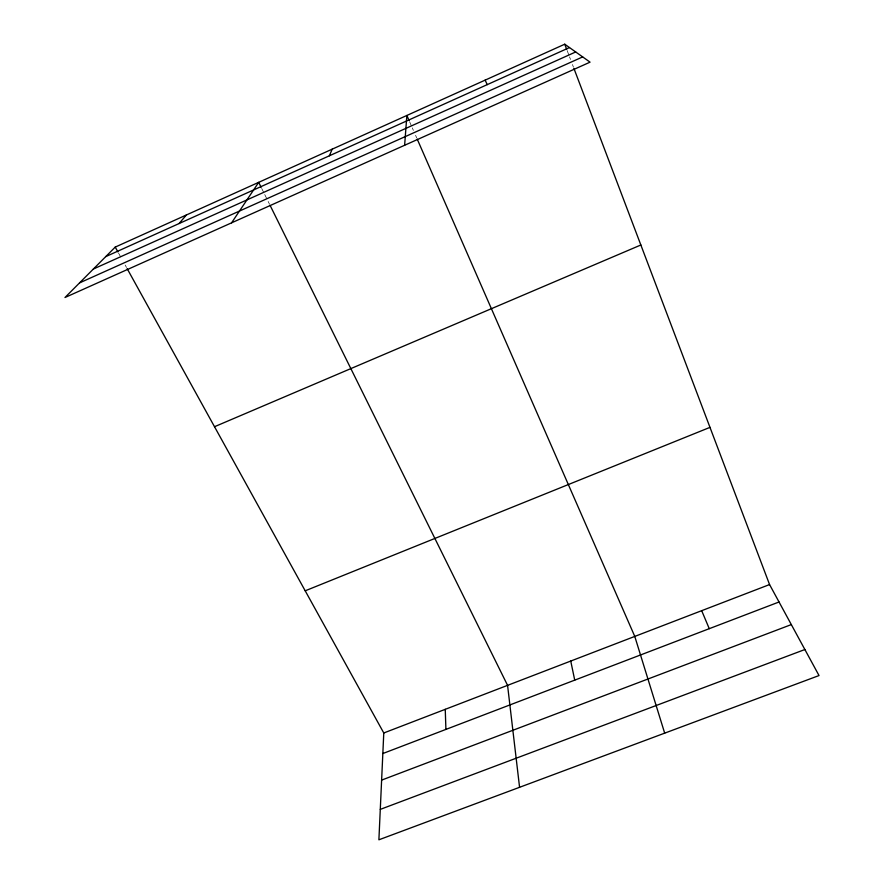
<?xml version="1.0" encoding="UTF-8"?>
<svg xmlns="http://www.w3.org/2000/svg" width="884" height="884" viewBox="0 0 884 884"><rect width="100%" height="100%" fill="white"/><g stroke="black" fill="none" stroke-linecap="round" stroke-linejoin="round"><path stroke-width="0.66" stroke-dasharray="4.42 3.31" d="M118.555 253.089L121.207 257.885M125.185 265.078L126.511 267.476M261.708 188.447L264.128 193.331M264.725 194.546L269.554 204.315M409.59 121.683L411.767 126.655M412.309 127.893L413.392 130.379M415.568 135.351L416.662 137.838M567.152 50.543L569.075 55.626M569.55 56.896L570.511 59.438M572.445 64.51L573.407 67.051"/><path stroke-width="1.33" d="M127.163 268.67L383.778 732.98L378.893 839.8L819.026 675.553L769.566 584.567L573.882 68.322M404.629 145.274L406.872 115.461L409.049 120.434M329.378 155.794L332.174 149.175M231.575 222.834L258.692 182.347L261.1 187.231M179.065 223.553L186.391 214.978M115.24 247.089L64.974 297.51L590.059 62.156L564.743 44.2L115.24 247.089L117.892 251.885M105.771 256.592L569.484 47.559M93.384 269.012L575.694 51.968M79.56 282.88L582.666 56.919M214.514 426.718L640.856 244.99M305.201 590.81L709.974 427.37M383.778 732.98L769.566 584.567M382.838 753.533L779.036 601.993M381.623 780.108L791.324 624.59M380.286 809.379L804.882 649.53M270.161 205.53L507.571 685.354L519.571 787.301M485.128 80.135L487.239 84.632M417.204 139.086L634.778 636.414L664.68 733.156M701.686 610.678L709.266 628.679M564.743 44.2L566.666 49.283M570.744 661.055L574.733 680.139M445.249 709.322L445.912 729.411"/></g></svg>
